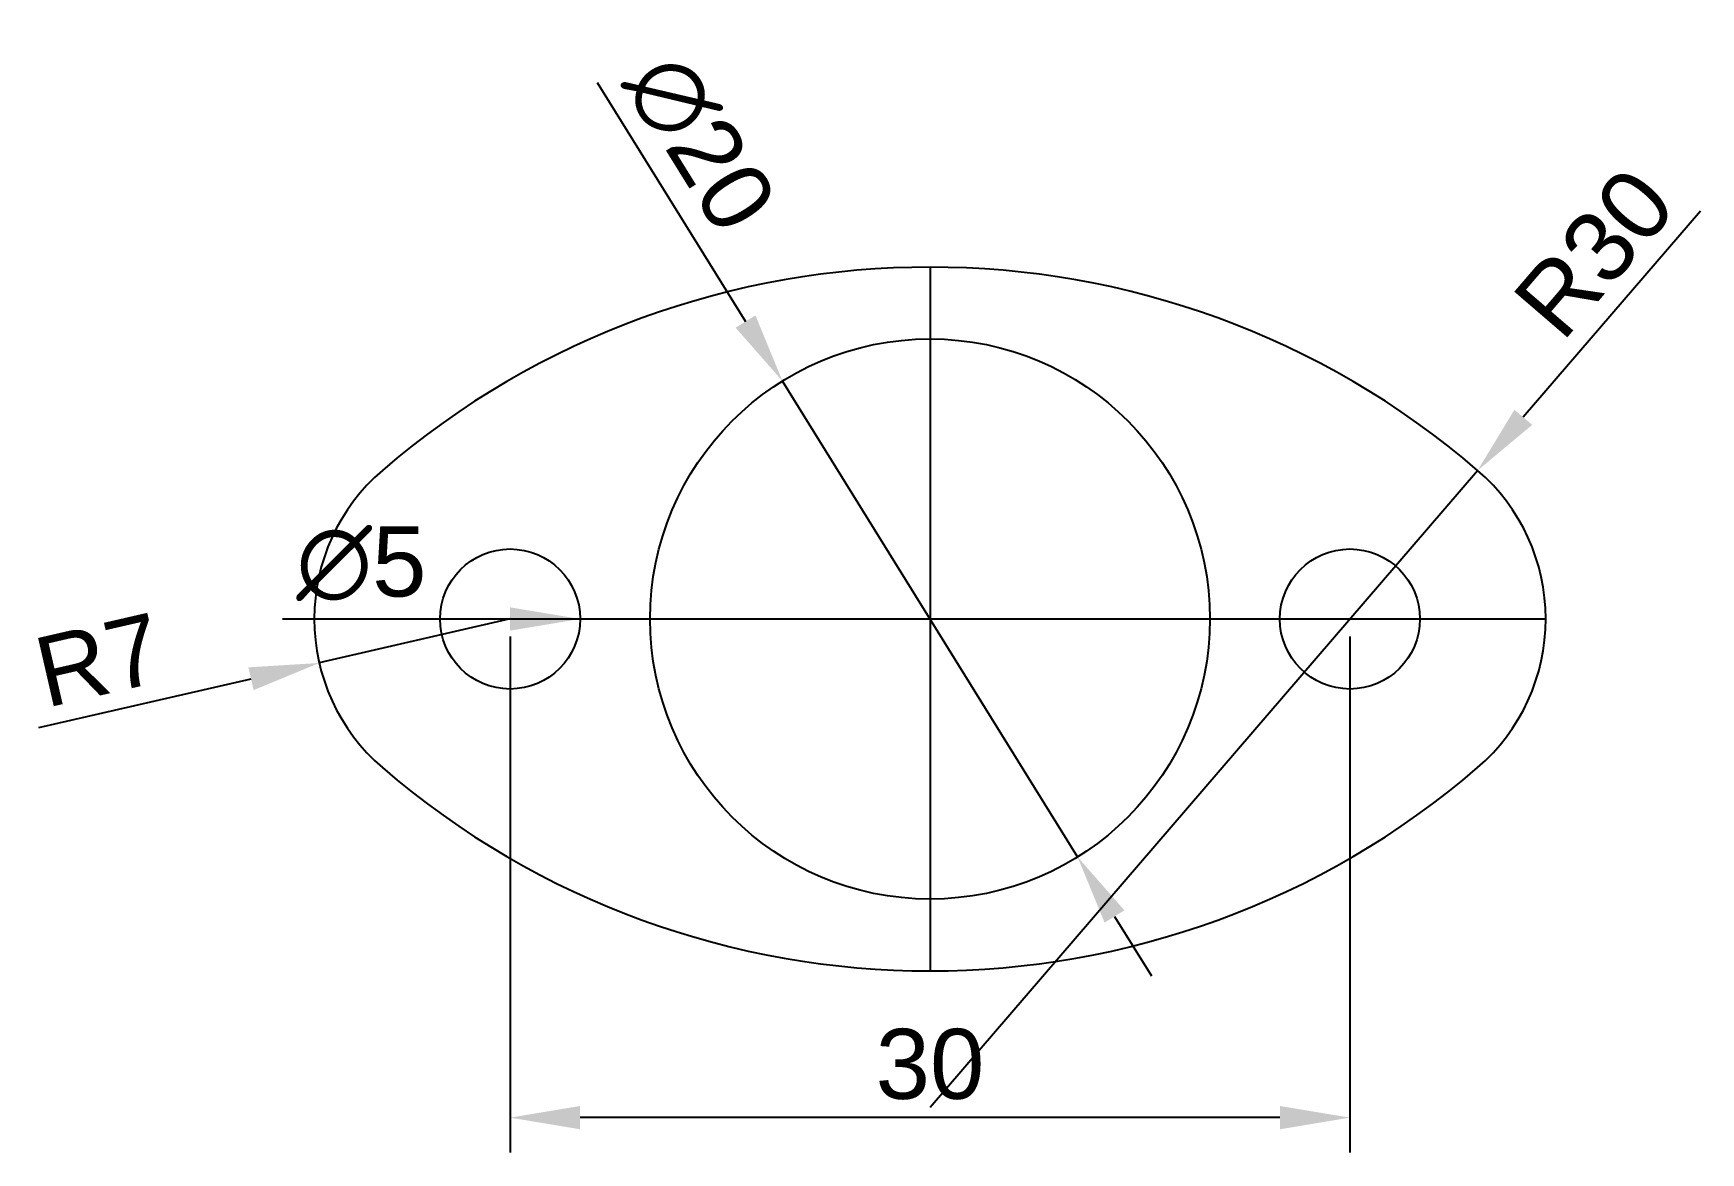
# Model space of a CAD drawing. Header units: millimetres. Extents: x 2227.5 to 2287, y 1487.4 to 1527.3.
import ezdxf

# ---------------------------------------------------------------- set-up
doc = ezdxf.new("R2010")
doc.units = ezdxf.units.MM
doc.layers.add('cotas', color=252, linetype='Continuous')
doc.styles.get("Standard").update_dxf_attribs({"font": 'arial.ttf'})
doc.dimstyles.new('ISO-25', dxfattribs={"dimtxt": 2.5, "dimasz": 2.5, "dimexe": 1.25, "dimexo": 0.625, "dimtad": 1, "dimtxsty": 'Standard', "dimcen": 2.5, "dimadec": 0, "dimazin": 0, "dimtfac": 1, "dimtmove": 0, "dimatfit": 3, "dimfxl": 1, "dimarcsym": 0})

# ---------------------------------------------------------------- blocks, each defined once
blk = doc.blocks.new('*D1')
at = {"layer": 'cotas', "color": 0, "lineweight": -2, "transparency": 16777216}
blk.add_line((2236.374, 1506.419), (2244.501, 1506.419), dxfattribs=at)
at = {"layer": 'cotas', "color": 0, "transparency": 16777216}
blk.add_solid([(2244.501, 1506.835), (2244.501, 1506.002), (2247.001, 1506.419)], dxfattribs=at)
at = {"layer": 'Defpoints', "color": 0, "transparency": 16777216}
for p in [(2242.001, 1506.419), (2247.001, 1506.419)]:
    blk.add_point(p, dxfattribs=at)
at = {"layer": 'cotas', "color": 0, "transparency": 16777216, "insert": (2239.188, 1508.39), "char_height": 2.5, "attachment_point": 5}
blk.add_mtext('∅5', dxfattribs=at)
blk = doc.blocks.new('*D2')
at = {"layer": 'cotas', "color": 0, "lineweight": -2, "transparency": 16777216}
for p, q in [((2247.615, 1525.573), (2252.911, 1517.04)), ((2264.774, 1497.922), (2254.229, 1514.916)), ((2266.092, 1495.797), (2267.41, 1493.673))]:
    blk.add_line(p, q, dxfattribs=at)
at = {"layer": 'cotas', "color": 0, "transparency": 16777216}
for points in [[(2253.265, 1517.26), (2252.556, 1516.82), (2254.229, 1514.916)], [(2266.446, 1496.017), (2265.738, 1495.578), (2264.774, 1497.922)]]:
    blk.add_solid(points, dxfattribs=at)
at = {"layer": 'Defpoints', "color": 0, "transparency": 16777216}
for p in [(2254.229, 1514.916), (2264.774, 1497.922)]:
    blk.add_point(p, dxfattribs=at)
at = {"layer": 'cotas', "color": 0, "transparency": 16777216, "insert": (2251.279, 1523.408), "char_height": 2.5, "attachment_point": 5, "rotation": 301.82054}
blk.add_mtext('∅20', dxfattribs=at)
blk = doc.blocks.new('*D3')
at = {"layer": 'cotas', "color": 0, "lineweight": -2, "transparency": 16777216}
for p, q in [((2244.501, 1506.419), (2237.68, 1504.848)), ((2227.661, 1502.54), (2235.244, 1504.286))]:
    blk.add_line(p, q, dxfattribs=at)
at = {"layer": 'cotas', "color": 0, "transparency": 16777216}
blk.add_solid([(2235.15, 1504.692), (2235.337, 1503.88), (2237.68, 1504.848)], dxfattribs=at)
at = {"layer": 'Defpoints', "color": 0, "transparency": 16777216}
for p in [(2244.501, 1506.419), (2237.68, 1504.848)]:
    blk.add_point(p, dxfattribs=at)
at = {"layer": 'cotas', "color": 0, "transparency": 16777216, "insert": (2229.813, 1504.96), "char_height": 2.5, "attachment_point": 5, "rotation": 12.97018}
blk.add_mtext('R7', dxfattribs=at)
blk = doc.blocks.new('*D4')
at = {"layer": 'cotas', "color": 0, "lineweight": -2, "transparency": 16777216}
for p, q in [((2287.033, 1520.985), (2280.697, 1513.62)), ((2259.501, 1488.983), (2279.066, 1511.725))]:
    blk.add_line(p, q, dxfattribs=at)
at = {"layer": 'cotas', "color": 0, "transparency": 16777216}
blk.add_solid([(2280.381, 1513.892), (2281.013, 1513.349), (2279.066, 1511.725)], dxfattribs=at)
at = {"layer": 'Defpoints', "color": 0, "transparency": 16777216}
for p in [(2279.066, 1511.725), (2259.501, 1488.983)]:
    blk.add_point(p, dxfattribs=at)
at = {"layer": 'cotas', "color": 0, "transparency": 16777216, "insert": (2283.238, 1519.491), "char_height": 2.5, "attachment_point": 5, "rotation": 49.29429}
blk.add_mtext('R30', dxfattribs=at)
blk = doc.blocks.new('*D5')
at = {"layer": 'cotas', "color": 0, "lineweight": -2, "transparency": 16777216}
for p, q in [((2244.501, 1505.794), (2244.501, 1487.363)), ((2274.501, 1505.794), (2274.501, 1487.363)), ((2272.001, 1488.613), (2247.001, 1488.613))]:
    blk.add_line(p, q, dxfattribs=at)
at = {"layer": 'cotas', "color": 0, "transparency": 16777216}
for points in [[(2247.001, 1489.03), (2247.001, 1488.197), (2244.501, 1488.613)], [(2272.001, 1489.03), (2272.001, 1488.197), (2274.501, 1488.613)]]:
    blk.add_solid(points, dxfattribs=at)
at = {"layer": 'Defpoints', "color": 0, "transparency": 16777216}
for p in [(2244.501, 1506.419), (2274.501, 1506.419), (2244.501, 1488.613)]:
    blk.add_point(p, dxfattribs=at)
at = {"layer": 'cotas', "color": 0, "transparency": 16777216, "insert": (2259.501, 1490.516), "char_height": 2.5, "attachment_point": 5}
blk.add_mtext('30', dxfattribs=at)

msp = doc.modelspace()

# ---------------------------------------------------------------- linework, layer by layer
for centre, radius in [((2259.501, 1506.419), 10), ((2244.501, 1506.419), 2.5), ((2274.501, 1506.419), 2.5)]:
    msp.add_circle(centre, radius)
for centre, radius, start, end in [((2259.501, 1488.983), 30, 49.29429, 130.70571), ((2244.501, 1506.419), 7, 130.70571, 229.29429), ((2274.501, 1506.419), 7, 310.70571, 49.29429), ((2259.501, 1523.854), 30, 229.29429, 310.70571)]:
    msp.add_arc(centre, radius, start, end)
at = {"layer": 'cotas'}
for p, q in [((2259.501, 1518.983), (2259.501, 1493.854)), ((2237.501, 1506.419), (2281.501, 1506.419))]:
    msp.add_line(p, q, dxfattribs=at)

# ---------------------------------------------------------------- dimensions: what is measured, and where the dimension line sits
dim = msp.add_diameter_dim_2p(p1=(2264.774, 1497.922), p2=(2254.229, 1514.916), dimstyle='ISO-25', dxfattribs=at)
dim.commit()
dim.dimension.update_dxf_attribs({"geometry": '*D2', "text_midpoint": (2251.279, 1523.408)})
for center, mpoint, picture, middle in [((2259.501, 1488.983), (2279.066, 1511.725), '*D4', (2283.238, 1519.491)), ((2244.501, 1506.419), (2237.68, 1504.848), '*D3', (2229.813, 1504.96))]:
    dim = msp.add_radius_dim(center=center, mpoint=mpoint, dimstyle='ISO-25', dxfattribs=at)
    dim.commit()
    dim.dimension.update_dxf_attribs({"geometry": picture, "text_midpoint": middle})
dim = msp.add_diameter_dim_2p(p1=(2242.001, 1506.419), p2=(2247.001, 1506.419), dimstyle='ISO-25', dxfattribs=at)
dim.commit()
dim.dimension.update_dxf_attribs({"geometry": '*D1', "text_midpoint": (2239.188, 1506.419), "dimtype": 163})
dim = msp.add_linear_dim(base=(2244.501, 1488.613), p1=(2274.501, 1506.419), p2=(2244.501, 1506.419), dimstyle='ISO-25', dxfattribs=at)
dim.commit()
dim.dimension.update_dxf_attribs({"geometry": '*D5', "text_midpoint": (2259.501, 1490.516)})

doc.saveas('drawing.dxf')
